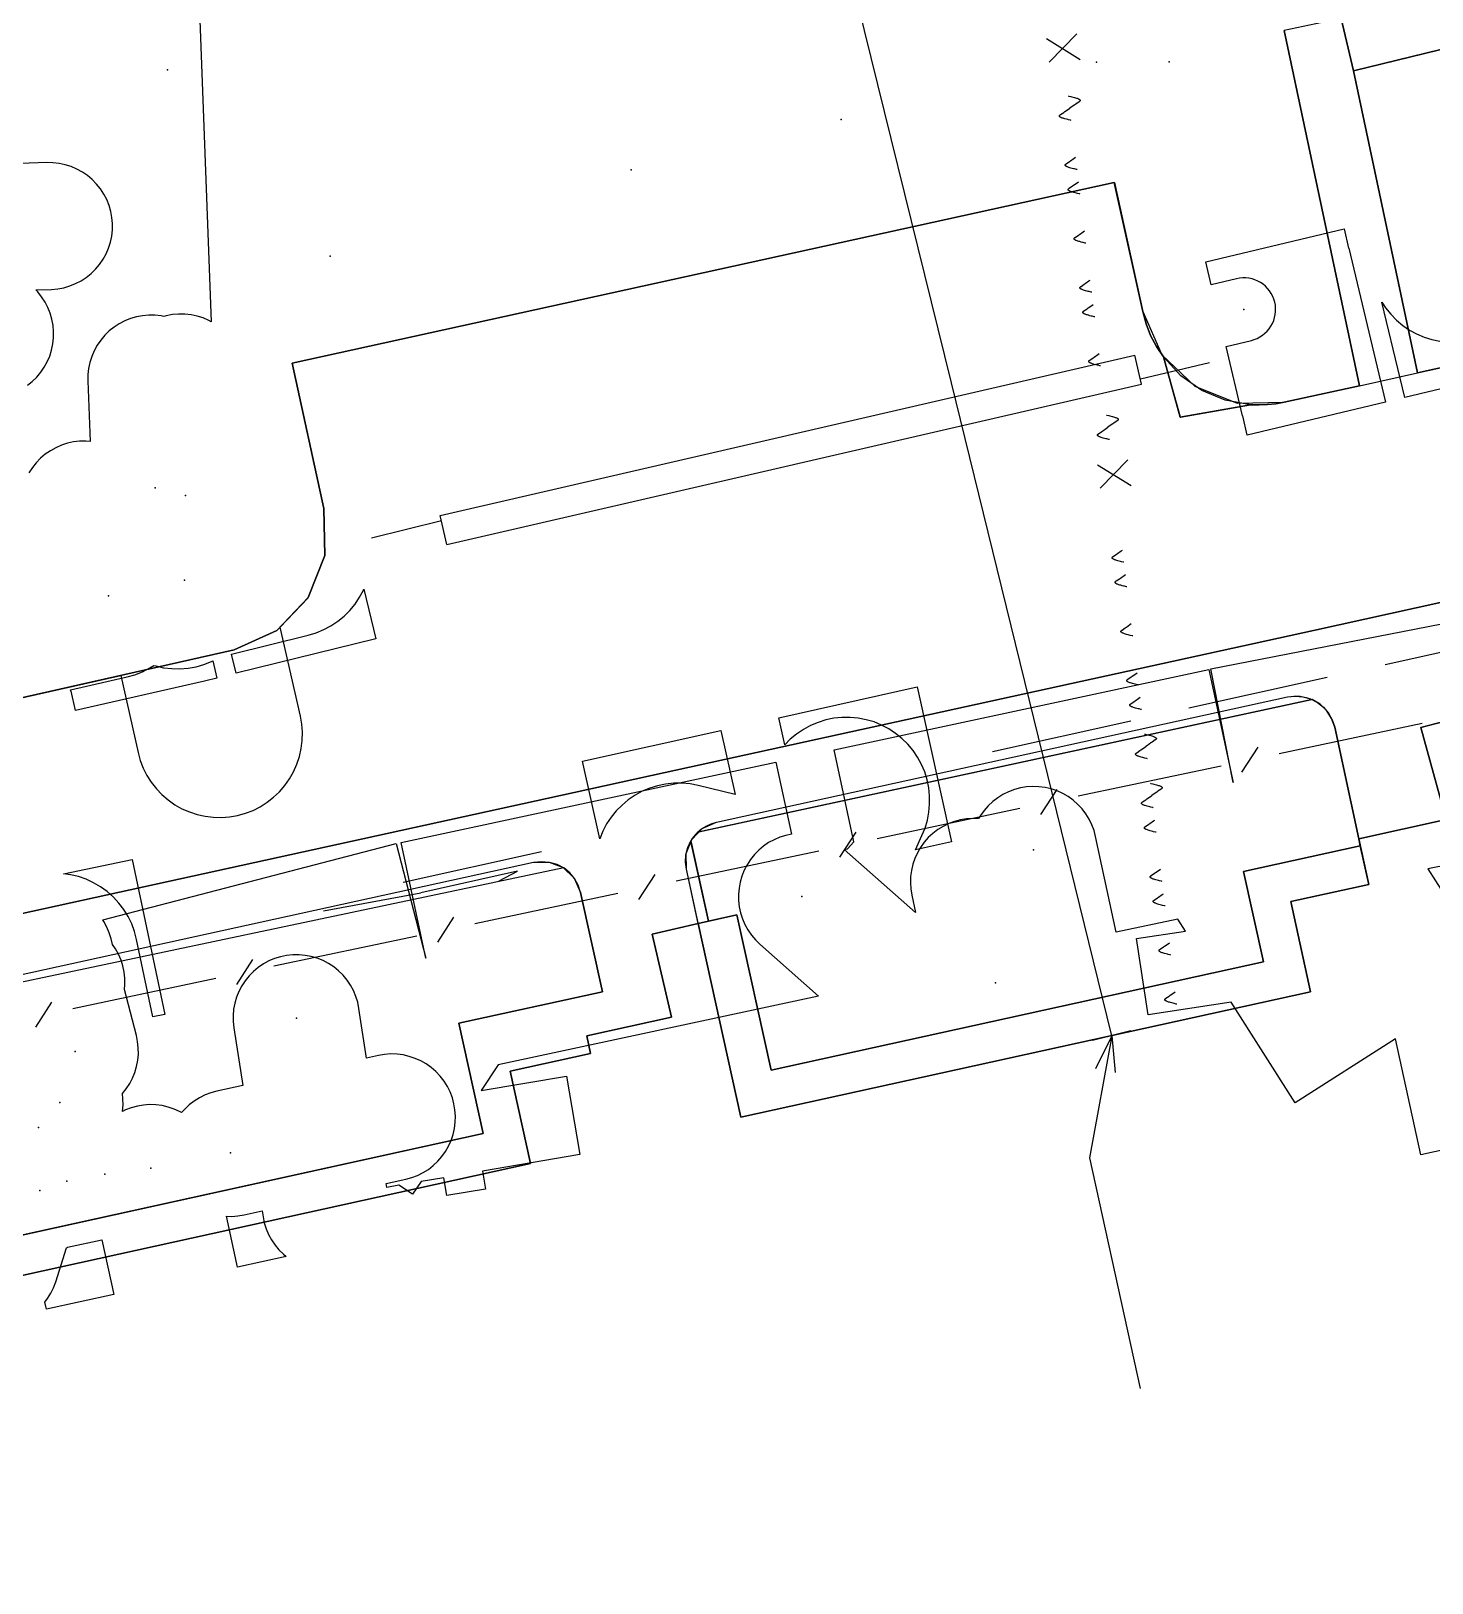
# Model space of a CAD drawing. Header units: metres. Extents: x 8858 to 9287, y -8974 to -8722.
# Drawn here: x 9143.13 to 9178.5, y -8953.35 to -8914.18 of the extents above; entities that cross this region are included whole.
import ezdxf

# ---------------------------------------------------------------- set-up
doc = ezdxf.new("R2010")
doc.units = ezdxf.units.M
for name, color, linetype in [('BOUNDARY', 7, 'Continuous'), ('BUSH', 7, 'Continuous'), ('CURB', 7, 'Continuous'), ('ELECTR_CABLE', 7, 'Continuous'), ('ELECTR_CABLE_COMM', 7, 'Continuous'), ('GRASS', 7, 'Continuous'), ('GROUND', 7, 'Continuous'), ('OVERHEAD_POWER_LINE', 7, 'Continuous'), ('ROAD', 7, 'Continuous'), ('SEWER', 7, 'Continuous'), ('SIDEWALK_PATH', 7, 'Continuous'), ('TREE', 7, 'Continuous')]:
    doc.layers.add(name, color=color, linetype=linetype)

msp = doc.modelspace()

# ---------------------------------------------------------------- linework, layer by layer
at = {"layer": 'BOUNDARY'}
msp.add_lwpolyline([(9199.805, -8930.717), (9194.494, -8931.886), (9194.988, -8934.13), (9180.793, -8937.253), (9179.382, -8931.455), (9178.22, -8931.755), (9178.866, -8934.077), (9176.655, -8934.563), (9176.909, -8935.716), (9174.937, -8936.149), (9175.438, -8938.431), (9161.053, -8941.596), (9159.977, -8936.703), (9158.808, -8936.974), (9159.299, -8939.066), (9157.16, -8939.536), (9157.259, -8939.985), (9155.223, -8940.433), (9155.736, -8942.765), (9141.513, -8945.894)], dxfattribs=at)
at = {"layer": 'BUSH'}
for p in [(9146.572, -8915.16), (9173.757, -8921.206)]:
    msp.add_point(p, dxfattribs=at)
at = {"layer": 'CURB'}
for points in [[(9182.248, -8913.781), (9176.524, -8915.184)], [(9176.676, -8923.128), (9174.879, -8914.656)], [(9178.137, -8922.788), (9176.524, -8915.184)], [(9149.72, -8922.56), (9170.483, -8917.999)], [(9170.483, -8917.999), (9171.199, -8921.259)], [(9178.141, -8922.806), (9187.29, -8920.796)], [(9149.72, -8922.56), (9150.523, -8926.225)], [(9174.773, -8923.546), (9176.676, -8923.128)], [(9175.515, -8929.305), (9178.755, -8928.595)], [(9159.142, -8932.894), (9175.515, -8929.305)], [(9136.083, -8932.538), (9148.253, -8929.794)], [(9160.44, -8934.145), (9174.856, -8930.985)], [(9176.655, -8934.563), (9176.048, -8931.751)], [(9156.497, -8933.474), (9159.142, -8932.894)], [(9139.746, -8937.145), (9156.497, -8933.474)], [(9160.954, -8936.488), (9161.815, -8940.404), (9174.247, -8937.669), (9173.745, -8935.388), (9176.694, -8934.739)], [(9141.044, -8938.397), (9155.815, -8935.159)], [(9159.983, -8936.729), (9159.677, -8935.336)], [(9157.555, -8938.425), (9157.006, -8935.922)], [(9159.977, -8936.703), (9160.954, -8936.488)], [(9153.933, -8939.222), (9157.555, -8938.425)], [(9101.857, -8947.999), (9102.971, -8953.349), (9107.005, -8952.462), (9106.737, -8951.242), (9112.204, -8950.22), (9112.434, -8951.267), (9115.386, -8950.618), (9114.887, -8948.352), (9122.041, -8946.714), (9122.553, -8949.041), (9135.013, -8946.3), (9134.497, -8943.957), (9141.76, -8942.36), (9142.275, -8944.703), (9154.545, -8942.004), (9153.933, -8939.222)]]:
    msp.add_lwpolyline(points, dxfattribs=at)
at = {"layer": 'ELECTR_CABLE'}
for points in [[(9166.367, -8923.059), (9163.673, -8912.112)], [(9168.768, -8914.368), (9169.62, -8914.893)], [(9168.841, -8914.964), (9169.54, -8914.248)], [(9169.32, -8915.814), (9169.335, -8915.818), (9169.384, -8915.829), (9169.407, -8915.835), (9169.44, -8915.843), (9169.477, -8915.853), (9169.502, -8915.86), (9169.526, -8915.868), (9169.544, -8915.874), (9169.561, -8915.881), (9169.572, -8915.885), (9169.581, -8915.89), (9169.589, -8915.894), (9169.592, -8915.896), (9169.595, -8915.897), (9169.601, -8915.901), (9169.604, -8915.904), (9169.607, -8915.906), (9169.609, -8915.908), (9169.611, -8915.911), (9169.614, -8915.914), (9169.615, -8915.916), (9169.616, -8915.917), (9169.617, -8915.918), (9169.617, -8915.92), (9169.618, -8915.921), (9169.619, -8915.923), (9169.619, -8915.925), (9169.619, -8915.927), (9169.619, -8915.928), (9169.619, -8915.929), (9169.619, -8915.93), (9169.619, -8915.931), (9169.618, -8915.932), (9169.618, -8915.934), (9169.618, -8915.936), (9169.617, -8915.938), (9169.616, -8915.939), (9169.615, -8915.94), (9169.615, -8915.941), (9169.614, -8915.943), (9169.613, -8915.944), (9169.612, -8915.945), (9169.609, -8915.947), (9169.608, -8915.949), (9169.605, -8915.951), (9169.602, -8915.954), (9169.598, -8915.957), (9169.592, -8915.962), (9169.51, -8916.019), (9169.483, -8916.037), (9169.392, -8916.1), (9169.357, -8916.124)], [(9169.394, -8916.434), (9169.379, -8916.43), (9169.329, -8916.418), (9169.307, -8916.413), (9169.274, -8916.405), (9169.237, -8916.395), (9169.212, -8916.388), (9169.188, -8916.38), (9169.17, -8916.374), (9169.152, -8916.367), (9169.142, -8916.363), (9169.133, -8916.358), (9169.125, -8916.354), (9169.122, -8916.352), (9169.119, -8916.35), (9169.113, -8916.347), (9169.11, -8916.344), (9169.107, -8916.342), (9169.105, -8916.34), (9169.102, -8916.337), (9169.1, -8916.334), (9169.099, -8916.332), (9169.098, -8916.331), (9169.097, -8916.329), (9169.096, -8916.328), (9169.096, -8916.327), (9169.095, -8916.325), (9169.095, -8916.323), (9169.095, -8916.321), (9169.095, -8916.32), (9169.095, -8916.319), (9169.095, -8916.318), (9169.095, -8916.317), (9169.095, -8916.315), (9169.096, -8916.314), (9169.096, -8916.312), (9169.097, -8916.31), (9169.098, -8916.309), (9169.098, -8916.308), (9169.099, -8916.307), (9169.1, -8916.305), (9169.101, -8916.304), (9169.102, -8916.303), (9169.104, -8916.301), (9169.106, -8916.299), (9169.109, -8916.297), (9169.112, -8916.294), (9169.116, -8916.291), (9169.122, -8916.286), (9169.204, -8916.229), (9169.231, -8916.211), (9169.322, -8916.148), (9169.357, -8916.124)], [(9169.542, -8917.673), (9169.528, -8917.669), (9169.478, -8917.658), (9169.455, -8917.652), (9169.422, -8917.644), (9169.385, -8917.634), (9169.36, -8917.627), (9169.336, -8917.619), (9169.318, -8917.613), (9169.301, -8917.606), (9169.29, -8917.602), (9169.281, -8917.597), (9169.273, -8917.593), (9169.27, -8917.592), (9169.267, -8917.59), (9169.261, -8917.586), (9169.258, -8917.583), (9169.256, -8917.581), (9169.253, -8917.579), (9169.251, -8917.577), (9169.248, -8917.574), (9169.247, -8917.571), (9169.246, -8917.57), (9169.245, -8917.569), (9169.245, -8917.567), (9169.244, -8917.566), (9169.244, -8917.564), (9169.243, -8917.562), (9169.243, -8917.56), (9169.243, -8917.559), (9169.243, -8917.558), (9169.243, -8917.557), (9169.243, -8917.556), (9169.244, -8917.555), (9169.244, -8917.553), (9169.245, -8917.552), (9169.246, -8917.55), (9169.246, -8917.548), (9169.247, -8917.547), (9169.248, -8917.546), (9169.249, -8917.544), (9169.25, -8917.543), (9169.25, -8917.542), (9169.253, -8917.54), (9169.254, -8917.538), (9169.257, -8917.536), (9169.261, -8917.533), (9169.264, -8917.53), (9169.271, -8917.526), (9169.352, -8917.468), (9169.379, -8917.45), (9169.47, -8917.387), (9169.505, -8917.363)], [(9169.617, -8918.292), (9169.602, -8918.289), (9169.552, -8918.277), (9169.53, -8918.272), (9169.496, -8918.263), (9169.459, -8918.254), (9169.434, -8918.246), (9169.41, -8918.239), (9169.393, -8918.233), (9169.375, -8918.226), (9169.364, -8918.221), (9169.355, -8918.217), (9169.348, -8918.213), (9169.344, -8918.211), (9169.341, -8918.209), (9169.336, -8918.205), (9169.332, -8918.203), (9169.33, -8918.201), (9169.327, -8918.198), (9169.325, -8918.196), (9169.323, -8918.193), (9169.321, -8918.191), (9169.32, -8918.19), (9169.32, -8918.188), (9169.319, -8918.187), (9169.318, -8918.185), (9169.318, -8918.183), (9169.317, -8918.182), (9169.317, -8918.18), (9169.317, -8918.179), (9169.317, -8918.178), (9169.317, -8918.177), (9169.318, -8918.175), (9169.318, -8918.174), (9169.318, -8918.173), (9169.319, -8918.171), (9169.32, -8918.169), (9169.32, -8918.168), (9169.321, -8918.167), (9169.322, -8918.166), (9169.323, -8918.164), (9169.324, -8918.163), (9169.325, -8918.162), (9169.327, -8918.159), (9169.328, -8918.158), (9169.331, -8918.155), (9169.335, -8918.152), (9169.338, -8918.15), (9169.345, -8918.145), (9169.426, -8918.088), (9169.454, -8918.069), (9169.544, -8918.007), (9169.579, -8917.983)], [(9169.765, -8919.532), (9169.75, -8919.528), (9169.7, -8919.516), (9169.678, -8919.511), (9169.645, -8919.503), (9169.608, -8919.493), (9169.583, -8919.486), (9169.558, -8919.478), (9169.541, -8919.472), (9169.523, -8919.465), (9169.512, -8919.46), (9169.504, -8919.456), (9169.496, -8919.452), (9169.493, -8919.45), (9169.489, -8919.448), (9169.484, -8919.445), (9169.481, -8919.442), (9169.478, -8919.44), (9169.476, -8919.438), (9169.473, -8919.435), (9169.471, -8919.432), (9169.469, -8919.43), (9169.469, -8919.429), (9169.468, -8919.427), (9169.467, -8919.426), (9169.467, -8919.425), (9169.466, -8919.423), (9169.466, -8919.421), (9169.466, -8919.419), (9169.466, -8919.418), (9169.466, -8919.417), (9169.466, -8919.416), (9169.466, -8919.415), (9169.466, -8919.413), (9169.467, -8919.412), (9169.467, -8919.41), (9169.468, -8919.408), (9169.469, -8919.407), (9169.469, -8919.406), (9169.47, -8919.405), (9169.471, -8919.403), (9169.472, -8919.402), (9169.473, -8919.401), (9169.475, -8919.398), (9169.477, -8919.397), (9169.479, -8919.394), (9169.483, -8919.392), (9169.486, -8919.389), (9169.493, -8919.384), (9169.575, -8919.327), (9169.602, -8919.309), (9169.692, -8919.246), (9169.728, -8919.222)], [(9169.913, -8920.771), (9169.898, -8920.767), (9169.849, -8920.755), (9169.826, -8920.75), (9169.793, -8920.742), (9169.756, -8920.732), (9169.731, -8920.725), (9169.707, -8920.717), (9169.689, -8920.711), (9169.672, -8920.704), (9169.661, -8920.7), (9169.652, -8920.695), (9169.644, -8920.691), (9169.641, -8920.689), (9169.638, -8920.687), (9169.632, -8920.684), (9169.629, -8920.681), (9169.627, -8920.679), (9169.624, -8920.677), (9169.622, -8920.674), (9169.619, -8920.671), (9169.618, -8920.669), (9169.617, -8920.668), (9169.616, -8920.667), (9169.616, -8920.665), (9169.615, -8920.664), (9169.615, -8920.662), (9169.614, -8920.66), (9169.614, -8920.658), (9169.614, -8920.657), (9169.614, -8920.656), (9169.614, -8920.655), (9169.614, -8920.654), (9169.615, -8920.652), (9169.615, -8920.651), (9169.616, -8920.649), (9169.616, -8920.647), (9169.617, -8920.646), (9169.618, -8920.645), (9169.618, -8920.644), (9169.619, -8920.642), (9169.62, -8920.641), (9169.621, -8920.64), (9169.624, -8920.638), (9169.625, -8920.636), (9169.628, -8920.634), (9169.631, -8920.631), (9169.635, -8920.628), (9169.642, -8920.623), (9169.723, -8920.566), (9169.75, -8920.548), (9169.841, -8920.485), (9169.876, -8920.461)], [(9169.987, -8921.39), (9169.973, -8921.387), (9169.923, -8921.375), (9169.901, -8921.37), (9169.867, -8921.361), (9169.83, -8921.351), (9169.805, -8921.344), (9169.781, -8921.337), (9169.763, -8921.331), (9169.746, -8921.324), (9169.735, -8921.319), (9169.726, -8921.315), (9169.718, -8921.311), (9169.715, -8921.309), (9169.712, -8921.307), (9169.706, -8921.303), (9169.703, -8921.301), (9169.701, -8921.299), (9169.698, -8921.296), (9169.696, -8921.294), (9169.693, -8921.291), (9169.692, -8921.289), (9169.691, -8921.288), (9169.69, -8921.286), (9169.69, -8921.285), (9169.689, -8921.283), (9169.689, -8921.281), (9169.688, -8921.279), (9169.688, -8921.277), (9169.688, -8921.277), (9169.688, -8921.276), (9169.688, -8921.274), (9169.688, -8921.273), (9169.689, -8921.272), (9169.689, -8921.271), (9169.69, -8921.269), (9169.691, -8921.267), (9169.691, -8921.266), (9169.692, -8921.265), (9169.693, -8921.263), (9169.694, -8921.262), (9169.695, -8921.261), (9169.696, -8921.26), (9169.698, -8921.257), (9169.699, -8921.256), (9169.702, -8921.253), (9169.706, -8921.25), (9169.709, -8921.248), (9169.716, -8921.243), (9169.797, -8921.186), (9169.825, -8921.167), (9169.915, -8921.105), (9169.95, -8921.081)], [(9181.311, -8922.593), (9177.819, -8923.428), (9177.703, -8922.941), (9177.7, -8922.942), (9177.241, -8921.022), (9177.335, -8921.166), (9177.464, -8921.327), (9177.608, -8921.474), (9177.766, -8921.606), (9177.936, -8921.723), (9178.117, -8921.822), (9178.307, -8921.902), (9178.503, -8921.964), (9178.705, -8922.007)], [(9170.136, -8922.63), (9170.121, -8922.626), (9170.071, -8922.614), (9170.049, -8922.609), (9170.015, -8922.6), (9169.978, -8922.591), (9169.953, -8922.583), (9169.929, -8922.576), (9169.912, -8922.57), (9169.894, -8922.563), (9169.883, -8922.558), (9169.874, -8922.554), (9169.867, -8922.55), (9169.863, -8922.548), (9169.86, -8922.546), (9169.855, -8922.542), (9169.851, -8922.54), (9169.849, -8922.538), (9169.846, -8922.535), (9169.844, -8922.533), (9169.842, -8922.53), (9169.84, -8922.528), (9169.839, -8922.527), (9169.839, -8922.525), (9169.838, -8922.524), (9169.838, -8922.522), (9169.837, -8922.52), (9169.837, -8922.519), (9169.836, -8922.517), (9169.836, -8922.516), (9169.836, -8922.515), (9169.837, -8922.514), (9169.837, -8922.512), (9169.837, -8922.511), (9169.837, -8922.51), (9169.838, -8922.508), (9169.839, -8922.506), (9169.84, -8922.505), (9169.84, -8922.504), (9169.841, -8922.502), (9169.842, -8922.501), (9169.843, -8922.5), (9169.844, -8922.499), (9169.846, -8922.496), (9169.848, -8922.495), (9169.85, -8922.492), (9169.854, -8922.489), (9169.857, -8922.487), (9169.864, -8922.482), (9169.946, -8922.425), (9169.973, -8922.406), (9170.063, -8922.344), (9170.099, -8922.32)], [(9153.46, -8926.408), (9171.001, -8922.359)], [(9171.17, -8923.089), (9171.001, -8922.359)], [(9172.889, -8922.55), (9171.143, -8922.967)], [(9153.629, -8927.139), (9171.17, -8923.089)], [(9170.419, -8939.535), (9166.367, -8923.059)], [(9170.284, -8923.869), (9170.298, -8923.872), (9170.348, -8923.884), (9170.37, -8923.889), (9170.404, -8923.898), (9170.441, -8923.908), (9170.466, -8923.915), (9170.49, -8923.922), (9170.508, -8923.928), (9170.525, -8923.935), (9170.536, -8923.94), (9170.545, -8923.944), (9170.553, -8923.948), (9170.556, -8923.95), (9170.559, -8923.952), (9170.564, -8923.956), (9170.568, -8923.958), (9170.57, -8923.96), (9170.573, -8923.963), (9170.575, -8923.965), (9170.578, -8923.968), (9170.579, -8923.97), (9170.58, -8923.972), (9170.58, -8923.973), (9170.581, -8923.975), (9170.582, -8923.976), (9170.582, -8923.978), (9170.583, -8923.98), (9170.583, -8923.982), (9170.583, -8923.982), (9170.583, -8923.984), (9170.583, -8923.985), (9170.582, -8923.986), (9170.582, -8923.987), (9170.582, -8923.989), (9170.581, -8923.99), (9170.58, -8923.992), (9170.58, -8923.994), (9170.579, -8923.994), (9170.578, -8923.996), (9170.577, -8923.997), (9170.576, -8923.998), (9170.575, -8924), (9170.573, -8924.002), (9170.572, -8924.004), (9170.569, -8924.006), (9170.565, -8924.009), (9170.562, -8924.011), (9170.555, -8924.016), (9170.474, -8924.073), (9170.446, -8924.092), (9170.356, -8924.154), (9170.321, -8924.179)], [(9170.358, -8924.488), (9170.343, -8924.485), (9170.293, -8924.473), (9170.271, -8924.468), (9170.237, -8924.459), (9170.2, -8924.449), (9170.175, -8924.442), (9170.151, -8924.435), (9170.134, -8924.429), (9170.116, -8924.422), (9170.105, -8924.417), (9170.096, -8924.413), (9170.089, -8924.409), (9170.085, -8924.407), (9170.082, -8924.405), (9170.077, -8924.401), (9170.073, -8924.399), (9170.071, -8924.397), (9170.068, -8924.394), (9170.066, -8924.392), (9170.064, -8924.389), (9170.062, -8924.387), (9170.061, -8924.385), (9170.061, -8924.384), (9170.06, -8924.382), (9170.059, -8924.381), (9170.059, -8924.379), (9170.059, -8924.377), (9170.058, -8924.375), (9170.058, -8924.375), (9170.058, -8924.373), (9170.058, -8924.372), (9170.059, -8924.371), (9170.059, -8924.37), (9170.059, -8924.368), (9170.06, -8924.367), (9170.061, -8924.365), (9170.061, -8924.364), (9170.062, -8924.363), (9170.063, -8924.361), (9170.064, -8924.36), (9170.065, -8924.359), (9170.066, -8924.357), (9170.068, -8924.355), (9170.07, -8924.353), (9170.072, -8924.351), (9170.076, -8924.348), (9170.079, -8924.346), (9170.086, -8924.341), (9170.167, -8924.284), (9170.195, -8924.265), (9170.285, -8924.203), (9170.321, -8924.179)], [(9170.128, -8925.717), (9170.827, -8925.001)], [(9170.055, -8925.122), (9170.906, -8925.646)], [(9151.725, -8926.966), (9153.488, -8926.53)], [(9153.629, -8927.139), (9153.46, -8926.408)], [(9170.727, -8927.586), (9170.713, -8927.583), (9170.663, -8927.571), (9170.641, -8927.566), (9170.607, -8927.557), (9170.57, -8927.547), (9170.545, -8927.54), (9170.521, -8927.533), (9170.503, -8927.527), (9170.486, -8927.52), (9170.475, -8927.515), (9170.466, -8927.511), (9170.458, -8927.507), (9170.455, -8927.505), (9170.452, -8927.503), (9170.447, -8927.499), (9170.443, -8927.497), (9170.441, -8927.495), (9170.438, -8927.492), (9170.436, -8927.49), (9170.433, -8927.487), (9170.432, -8927.485), (9170.431, -8927.483), (9170.43, -8927.482), (9170.43, -8927.48), (9170.429, -8927.479), (9170.429, -8927.477), (9170.428, -8927.475), (9170.428, -8927.473), (9170.428, -8927.473), (9170.428, -8927.471), (9170.428, -8927.47), (9170.429, -8927.469), (9170.429, -8927.468), (9170.429, -8927.466), (9170.43, -8927.465), (9170.431, -8927.463), (9170.431, -8927.462), (9170.432, -8927.461), (9170.433, -8927.459), (9170.434, -8927.458), (9170.435, -8927.457), (9170.436, -8927.455), (9170.438, -8927.453), (9170.439, -8927.451), (9170.442, -8927.449), (9170.446, -8927.446), (9170.449, -8927.444), (9170.456, -8927.439), (9170.537, -8927.382), (9170.565, -8927.363), (9170.655, -8927.301), (9170.69, -8927.277)], [(9170.801, -8928.206), (9170.787, -8928.202), (9170.737, -8928.191), (9170.715, -8928.185), (9170.681, -8928.177), (9170.644, -8928.167), (9170.619, -8928.16), (9170.595, -8928.152), (9170.577, -8928.146), (9170.56, -8928.139), (9170.549, -8928.135), (9170.54, -8928.13), (9170.532, -8928.126), (9170.529, -8928.124), (9170.526, -8928.123), (9170.52, -8928.119), (9170.517, -8928.116), (9170.515, -8928.114), (9170.512, -8928.112), (9170.51, -8928.109), (9170.507, -8928.106), (9170.506, -8928.104), (9170.505, -8928.103), (9170.504, -8928.102), (9170.504, -8928.1), (9170.503, -8928.099), (9170.503, -8928.097), (9170.502, -8928.095), (9170.502, -8928.093), (9170.502, -8928.092), (9170.502, -8928.091), (9170.502, -8928.09), (9170.502, -8928.089), (9170.503, -8928.088), (9170.503, -8928.086), (9170.504, -8928.084), (9170.505, -8928.082), (9170.505, -8928.081), (9170.506, -8928.08), (9170.507, -8928.079), (9170.508, -8928.077), (9170.509, -8928.076), (9170.51, -8928.075), (9170.512, -8928.073), (9170.513, -8928.071), (9170.516, -8928.069), (9170.52, -8928.066), (9170.523, -8928.063), (9170.53, -8928.058), (9170.611, -8928.001), (9170.639, -8927.983), (9170.729, -8927.92), (9170.764, -8927.896)], [(9170.949, -8929.445), (9170.935, -8929.442), (9170.885, -8929.43), (9170.862, -8929.424), (9170.829, -8929.416), (9170.792, -8929.406), (9170.767, -8929.399), (9170.743, -8929.391), (9170.725, -8929.385), (9170.708, -8929.378), (9170.697, -8929.374), (9170.688, -8929.37), (9170.68, -8929.366), (9170.677, -8929.364), (9170.674, -8929.362), (9170.668, -8929.358), (9170.665, -8929.355), (9170.663, -8929.353), (9170.66, -8929.351), (9170.658, -8929.349), (9170.655, -8929.346), (9170.654, -8929.344), (9170.653, -8929.342), (9170.652, -8929.341), (9170.652, -8929.339), (9170.651, -8929.338), (9170.651, -8929.336), (9170.65, -8929.334), (9170.65, -8929.332), (9170.65, -8929.331), (9170.65, -8929.33), (9170.65, -8929.329), (9170.65, -8929.328), (9170.651, -8929.327), (9170.651, -8929.325), (9170.652, -8929.324), (9170.653, -8929.322), (9170.653, -8929.32), (9170.654, -8929.319), (9170.655, -8929.318), (9170.656, -8929.317), (9170.657, -8929.315), (9170.657, -8929.314), (9170.66, -8929.312), (9170.661, -8929.31), (9170.664, -8929.308), (9170.668, -8929.305), (9170.671, -8929.302), (9170.678, -8929.298), (9170.759, -8929.241), (9170.787, -8929.222), (9170.877, -8929.16), (9170.912, -8929.135)], [(9177.324, -8930.164), (9180.819, -8929.389)], [(9171.097, -8930.684), (9171.082, -8930.681), (9171.033, -8930.669), (9171.01, -8930.664), (9170.977, -8930.655), (9170.94, -8930.645), (9170.915, -8930.638), (9170.891, -8930.631), (9170.873, -8930.625), (9170.856, -8930.618), (9170.845, -8930.613), (9170.836, -8930.609), (9170.828, -8930.605), (9170.825, -8930.603), (9170.822, -8930.601), (9170.816, -8930.597), (9170.813, -8930.595), (9170.811, -8930.593), (9170.808, -8930.59), (9170.806, -8930.588), (9170.803, -8930.585), (9170.802, -8930.583), (9170.801, -8930.581), (9170.8, -8930.58), (9170.8, -8930.578), (9170.799, -8930.577), (9170.799, -8930.575), (9170.798, -8930.573), (9170.798, -8930.571), (9170.798, -8930.571), (9170.798, -8930.569), (9170.798, -8930.568), (9170.798, -8930.567), (9170.799, -8930.566), (9170.799, -8930.564), (9170.8, -8930.563), (9170.8, -8930.561), (9170.801, -8930.56), (9170.802, -8930.559), (9170.803, -8930.557), (9170.804, -8930.556), (9170.805, -8930.555), (9170.805, -8930.553), (9170.808, -8930.551), (9170.809, -8930.549), (9170.812, -8930.547), (9170.815, -8930.544), (9170.819, -8930.542), (9170.826, -8930.537), (9170.907, -8930.48), (9170.934, -8930.461), (9171.025, -8930.399), (9171.06, -8930.375)], [(9172.365, -8931.262), (9175.86, -8930.488)], [(9171.171, -8931.304), (9171.156, -8931.3), (9171.107, -8931.289), (9171.084, -8931.283), (9171.051, -8931.275), (9171.014, -8931.265), (9170.989, -8931.258), (9170.965, -8931.25), (9170.947, -8931.244), (9170.93, -8931.237), (9170.919, -8931.233), (9170.91, -8931.228), (9170.902, -8931.224), (9170.899, -8931.222), (9170.896, -8931.221), (9170.89, -8931.217), (9170.887, -8931.214), (9170.885, -8931.212), (9170.882, -8931.21), (9170.88, -8931.207), (9170.877, -8931.204), (9170.876, -8931.202), (9170.875, -8931.201), (9170.874, -8931.2), (9170.874, -8931.198), (9170.873, -8931.197), (9170.873, -8931.195), (9170.872, -8931.193), (9170.872, -8931.191), (9170.872, -8931.19), (9170.872, -8931.189), (9170.872, -8931.188), (9170.872, -8931.187), (9170.873, -8931.186), (9170.873, -8931.184), (9170.874, -8931.182), (9170.874, -8931.18), (9170.875, -8931.179), (9170.876, -8931.178), (9170.877, -8931.177), (9170.878, -8931.175), (9170.878, -8931.174), (9170.879, -8931.173), (9170.882, -8931.171), (9170.883, -8931.169), (9170.886, -8931.167), (9170.889, -8931.164), (9170.893, -8931.161), (9170.9, -8931.156), (9170.981, -8931.099), (9171.008, -8931.081), (9171.099, -8931.018), (9171.134, -8930.994)], [(9167.405, -8932.361), (9170.9, -8931.587)], [(9171.245, -8931.924), (9171.26, -8931.927), (9171.31, -8931.939), (9171.332, -8931.944), (9171.365, -8931.953), (9171.402, -8931.962), (9171.427, -8931.97), (9171.452, -8931.977), (9171.469, -8931.983), (9171.487, -8931.99), (9171.498, -8931.995), (9171.506, -8931.999), (9171.514, -8932.003), (9171.517, -8932.005), (9171.521, -8932.007), (9171.526, -8932.011), (9171.529, -8932.013), (9171.532, -8932.015), (9171.534, -8932.018), (9171.537, -8932.02), (9171.539, -8932.023), (9171.541, -8932.025), (9171.541, -8932.026), (9171.542, -8932.028), (9171.543, -8932.029), (9171.543, -8932.031), (9171.544, -8932.033), (9171.544, -8932.034), (9171.544, -8932.036), (9171.544, -8932.037), (9171.544, -8932.038), (9171.544, -8932.04), (9171.544, -8932.041), (9171.544, -8932.042), (9171.543, -8932.043), (9171.543, -8932.045), (9171.542, -8932.047), (9171.541, -8932.048), (9171.541, -8932.049), (9171.54, -8932.051), (9171.539, -8932.052), (9171.538, -8932.053), (9171.537, -8932.054), (9171.535, -8932.057), (9171.533, -8932.058), (9171.531, -8932.061), (9171.527, -8932.064), (9171.524, -8932.066), (9171.517, -8932.071), (9171.435, -8932.128), (9171.408, -8932.147), (9171.318, -8932.209), (9171.282, -8932.233)], [(9171.319, -8932.543), (9171.304, -8932.54), (9171.255, -8932.528), (9171.232, -8932.522), (9171.199, -8932.514), (9171.162, -8932.504), (9171.137, -8932.497), (9171.113, -8932.489), (9171.095, -8932.483), (9171.078, -8932.476), (9171.067, -8932.472), (9171.058, -8932.468), (9171.05, -8932.464), (9171.047, -8932.462), (9171.044, -8932.46), (9171.038, -8932.456), (9171.035, -8932.453), (9171.033, -8932.451), (9171.03, -8932.449), (9171.028, -8932.447), (9171.025, -8932.444), (9171.024, -8932.442), (9171.023, -8932.44), (9171.022, -8932.439), (9171.022, -8932.437), (9171.021, -8932.436), (9171.021, -8932.434), (9171.02, -8932.432), (9171.02, -8932.43), (9171.02, -8932.429), (9171.02, -8932.428), (9171.02, -8932.427), (9171.02, -8932.426), (9171.021, -8932.425), (9171.021, -8932.423), (9171.022, -8932.422), (9171.022, -8932.42), (9171.023, -8932.418), (9171.024, -8932.417), (9171.024, -8932.416), (9171.025, -8932.415), (9171.026, -8932.413), (9171.027, -8932.412), (9171.03, -8932.41), (9171.031, -8932.408), (9171.034, -8932.406), (9171.037, -8932.403), (9171.041, -8932.4), (9171.048, -8932.396), (9171.129, -8932.339), (9171.156, -8932.32), (9171.247, -8932.258), (9171.282, -8932.233)], [(9171.393, -8933.163), (9171.408, -8933.166), (9171.458, -8933.178), (9171.48, -8933.183), (9171.513, -8933.192), (9171.55, -8933.202), (9171.575, -8933.209), (9171.6, -8933.216), (9171.617, -8933.222), (9171.635, -8933.229), (9171.646, -8933.234), (9171.654, -8933.238), (9171.662, -8933.242), (9171.665, -8933.244), (9171.669, -8933.246), (9171.674, -8933.25), (9171.677, -8933.252), (9171.68, -8933.254), (9171.682, -8933.257), (9171.685, -8933.259), (9171.687, -8933.262), (9171.689, -8933.264), (9171.689, -8933.266), (9171.69, -8933.267), (9171.691, -8933.269), (9171.691, -8933.27), (9171.692, -8933.272), (9171.692, -8933.274), (9171.692, -8933.276), (9171.692, -8933.276), (9171.692, -8933.278), (9171.692, -8933.279), (9171.692, -8933.28), (9171.692, -8933.281), (9171.691, -8933.283), (9171.691, -8933.284), (9171.69, -8933.286), (9171.689, -8933.287), (9171.689, -8933.288), (9171.688, -8933.29), (9171.687, -8933.291), (9171.686, -8933.292), (9171.685, -8933.294), (9171.683, -8933.296), (9171.681, -8933.298), (9171.679, -8933.3), (9171.675, -8933.303), (9171.672, -8933.305), (9171.665, -8933.31), (9171.583, -8933.367), (9171.556, -8933.386), (9171.466, -8933.448), (9171.43, -8933.473)], [(9171.467, -8933.782), (9171.452, -8933.779), (9171.402, -8933.767), (9171.38, -8933.762), (9171.347, -8933.753), (9171.31, -8933.743), (9171.285, -8933.736), (9171.261, -8933.729), (9171.243, -8933.723), (9171.225, -8933.716), (9171.215, -8933.711), (9171.206, -8933.707), (9171.198, -8933.703), (9171.195, -8933.701), (9171.192, -8933.699), (9171.186, -8933.695), (9171.183, -8933.693), (9171.18, -8933.691), (9171.178, -8933.688), (9171.176, -8933.686), (9171.173, -8933.683), (9171.172, -8933.681), (9171.171, -8933.679), (9171.17, -8933.678), (9171.17, -8933.676), (9171.169, -8933.675), (9171.168, -8933.673), (9171.168, -8933.671), (9171.168, -8933.669), (9171.168, -8933.669), (9171.168, -8933.667), (9171.168, -8933.666), (9171.168, -8933.665), (9171.169, -8933.664), (9171.169, -8933.662), (9171.169, -8933.661), (9171.17, -8933.659), (9171.171, -8933.658), (9171.172, -8933.657), (9171.172, -8933.655), (9171.173, -8933.654), (9171.174, -8933.653), (9171.175, -8933.651), (9171.178, -8933.649), (9171.179, -8933.647), (9171.182, -8933.645), (9171.185, -8933.642), (9171.189, -8933.64), (9171.195, -8933.635), (9171.277, -8933.578), (9171.304, -8933.559), (9171.395, -8933.497), (9171.43, -8933.473)], [(9171.541, -8934.402), (9171.526, -8934.398), (9171.476, -8934.387), (9171.454, -8934.381), (9171.421, -8934.373), (9171.384, -8934.363), (9171.359, -8934.356), (9171.335, -8934.348), (9171.317, -8934.342), (9171.299, -8934.335), (9171.289, -8934.331), (9171.28, -8934.326), (9171.272, -8934.322), (9171.269, -8934.32), (9171.266, -8934.319), (9171.26, -8934.315), (9171.257, -8934.312), (9171.254, -8934.31), (9171.252, -8934.308), (9171.25, -8934.305), (9171.247, -8934.302), (9171.246, -8934.3), (9171.245, -8934.299), (9171.244, -8934.298), (9171.244, -8934.296), (9171.243, -8934.295), (9171.242, -8934.293), (9171.242, -8934.291), (9171.242, -8934.289), (9171.242, -8934.288), (9171.242, -8934.287), (9171.242, -8934.286), (9171.242, -8934.285), (9171.242, -8934.284), (9171.243, -8934.282), (9171.243, -8934.28), (9171.244, -8934.278), (9171.245, -8934.277), (9171.246, -8934.276), (9171.246, -8934.275), (9171.247, -8934.273), (9171.248, -8934.272), (9171.249, -8934.271), (9171.251, -8934.269), (9171.253, -8934.267), (9171.256, -8934.265), (9171.259, -8934.262), (9171.263, -8934.259), (9171.269, -8934.254), (9171.351, -8934.197), (9171.378, -8934.179), (9171.469, -8934.116), (9171.504, -8934.092)], [(9152.526, -8935.658), (9156.021, -8934.883)], [(9171.689, -8935.641), (9171.674, -8935.638), (9171.624, -8935.626), (9171.602, -8935.62), (9171.569, -8935.612), (9171.532, -8935.602), (9171.507, -8935.595), (9171.483, -8935.587), (9171.465, -8935.581), (9171.447, -8935.574), (9171.437, -8935.57), (9171.428, -8935.566), (9171.42, -8935.562), (9171.417, -8935.56), (9171.414, -8935.558), (9171.408, -8935.554), (9171.405, -8935.551), (9171.402, -8935.549), (9171.4, -8935.547), (9171.398, -8935.545), (9171.395, -8935.542), (9171.394, -8935.54), (9171.393, -8935.538), (9171.392, -8935.537), (9171.391, -8935.535), (9171.391, -8935.534), (9171.39, -8935.532), (9171.39, -8935.53), (9171.39, -8935.528), (9171.39, -8935.527), (9171.39, -8935.526), (9171.39, -8935.525), (9171.39, -8935.524), (9171.39, -8935.523), (9171.391, -8935.521), (9171.391, -8935.52), (9171.392, -8935.518), (9171.393, -8935.516), (9171.394, -8935.515), (9171.394, -8935.514), (9171.395, -8935.513), (9171.396, -8935.511), (9171.397, -8935.51), (9171.399, -8935.508), (9171.401, -8935.506), (9171.404, -8935.504), (9171.407, -8935.501), (9171.411, -8935.498), (9171.417, -8935.494), (9171.499, -8935.437), (9171.526, -8935.418), (9171.617, -8935.356), (9171.652, -8935.331)], [(9171.763, -8936.261), (9171.748, -8936.257), (9171.698, -8936.245), (9171.676, -8936.24), (9171.643, -8936.232), (9171.606, -8936.222), (9171.581, -8936.215), (9171.557, -8936.207), (9171.539, -8936.201), (9171.521, -8936.194), (9171.511, -8936.189), (9171.502, -8936.185), (9171.494, -8936.181), (9171.491, -8936.179), (9171.488, -8936.177), (9171.482, -8936.174), (9171.479, -8936.171), (9171.476, -8936.169), (9171.474, -8936.167), (9171.472, -8936.164), (9171.469, -8936.161), (9171.468, -8936.159), (9171.467, -8936.158), (9171.466, -8936.156), (9171.465, -8936.155), (9171.465, -8936.154), (9171.464, -8936.152), (9171.464, -8936.15), (9171.464, -8936.148), (9171.464, -8936.147), (9171.464, -8936.146), (9171.464, -8936.145), (9171.464, -8936.144), (9171.464, -8936.142), (9171.465, -8936.141), (9171.465, -8936.139), (9171.466, -8936.137), (9171.467, -8936.136), (9171.468, -8936.135), (9171.468, -8936.134), (9171.469, -8936.132), (9171.47, -8936.131), (9171.471, -8936.13), (9171.473, -8936.127), (9171.475, -8936.126), (9171.478, -8936.123), (9171.481, -8936.121), (9171.485, -8936.118), (9171.491, -8936.113), (9171.573, -8936.056), (9171.6, -8936.038), (9171.691, -8935.975), (9171.726, -8935.951)], [(9171.911, -8937.5), (9171.896, -8937.496), (9171.846, -8937.485), (9171.824, -8937.479), (9171.791, -8937.471), (9171.754, -8937.461), (9171.729, -8937.454), (9171.705, -8937.446), (9171.687, -8937.44), (9171.669, -8937.433), (9171.659, -8937.429), (9171.65, -8937.424), (9171.642, -8937.42), (9171.639, -8937.418), (9171.636, -8937.416), (9171.63, -8937.413), (9171.627, -8937.41), (9171.624, -8937.408), (9171.622, -8937.406), (9171.619, -8937.403), (9171.617, -8937.4), (9171.616, -8937.398), (9171.615, -8937.397), (9171.614, -8937.396), (9171.613, -8937.394), (9171.613, -8937.393), (9171.612, -8937.391), (9171.612, -8937.389), (9171.612, -8937.387), (9171.612, -8937.386), (9171.612, -8937.385), (9171.612, -8937.384), (9171.612, -8937.383), (9171.612, -8937.382), (9171.613, -8937.38), (9171.613, -8937.378), (9171.614, -8937.376), (9171.615, -8937.375), (9171.615, -8937.374), (9171.616, -8937.373), (9171.617, -8937.371), (9171.618, -8937.37), (9171.619, -8937.369), (9171.621, -8937.367), (9171.623, -8937.365), (9171.626, -8937.363), (9171.629, -8937.36), (9171.633, -8937.357), (9171.639, -8937.352), (9171.721, -8937.295), (9171.748, -8937.277), (9171.839, -8937.214), (9171.874, -8937.19)], [(9172.059, -8938.739), (9172.044, -8938.736), (9171.994, -8938.724), (9171.972, -8938.718), (9171.939, -8938.71), (9171.902, -8938.7), (9171.877, -8938.693), (9171.853, -8938.685), (9171.835, -8938.679), (9171.817, -8938.672), (9171.807, -8938.668), (9171.798, -8938.664), (9171.79, -8938.66), (9171.787, -8938.658), (9171.784, -8938.656), (9171.778, -8938.652), (9171.775, -8938.649), (9171.772, -8938.647), (9171.77, -8938.645), (9171.767, -8938.643), (9171.765, -8938.64), (9171.764, -8938.638), (9171.763, -8938.636), (9171.762, -8938.635), (9171.761, -8938.633), (9171.761, -8938.632), (9171.76, -8938.63), (9171.76, -8938.628), (9171.76, -8938.626), (9171.76, -8938.625), (9171.76, -8938.624), (9171.76, -8938.623), (9171.76, -8938.622), (9171.76, -8938.621), (9171.761, -8938.619), (9171.761, -8938.618), (9171.762, -8938.616), (9171.763, -8938.614), (9171.763, -8938.613), (9171.764, -8938.612), (9171.765, -8938.611), (9171.766, -8938.609), (9171.767, -8938.608), (9171.769, -8938.606), (9171.771, -8938.604), (9171.774, -8938.602), (9171.777, -8938.599), (9171.781, -8938.596), (9171.787, -8938.592), (9171.869, -8938.535), (9171.896, -8938.516), (9171.987, -8938.454), (9172.022, -8938.429)], [(9170.419, -8939.535), (9169.856, -8942.616)], [(9170.904, -8939.416), (9169.933, -8939.655)], [(9170.419, -8939.535), (9170.011, -8940.376)], [(9170.419, -8939.535), (9170.503, -8940.466)], [(9169.856, -8942.616), (9171.137, -8948.438)]]:
    msp.add_lwpolyline(points, dxfattribs=at)
for points in [[(9176.284, -8919.168), (9176.4, -8919.654), (9176.403, -8919.654), (9177.333, -8923.544), (9173.841, -8924.379), (9173.725, -8923.892), (9173.724, -8923.893), (9173.304, -8922.138), (9173.943, -8921.985), (9174.018, -8921.963), (9174.091, -8921.934), (9174.161, -8921.897), (9174.226, -8921.855), (9174.288, -8921.805), (9174.344, -8921.75), (9174.394, -8921.69), (9174.439, -8921.626), (9174.476, -8921.557), (9174.507, -8921.484), (9174.531, -8921.41), (9174.547, -8921.333), (9174.555, -8921.255), (9174.556, -8921.176), (9174.549, -8921.098), (9174.535, -8921.021), (9174.513, -8920.946), (9174.484, -8920.873), (9174.447, -8920.803), (9174.405, -8920.737), (9174.355, -8920.676), (9174.301, -8920.62), (9174.24, -8920.569), (9174.176, -8920.525), (9174.107, -8920.487), (9174.035, -8920.457), (9173.96, -8920.433), (9173.883, -8920.417), (9173.805, -8920.408), (9173.726, -8920.407), (9173.648, -8920.414), (9173.571, -8920.429), (9172.932, -8920.581), (9172.794, -8920.002)], [(9151.72, -8929.028), (9151.713, -8929.03), (9151.834, -8929.515), (9148.308, -8930.388), (9148.188, -8929.904), (9150.129, -8929.423), (9150.327, -8929.364), (9150.517, -8929.286), (9150.699, -8929.189), (9150.871, -8929.075), (9151.031, -8928.945), (9151.177, -8928.799), (9151.308, -8928.64), (9151.423, -8928.469), (9151.521, -8928.288), (9151.531, -8928.264)], [(9147.822, -8930.508), (9147.54, -8930.578), (9147.505, -8930.586), (9144.247, -8931.33), (9144.136, -8930.843), (9144.133, -8930.843), (9144.124, -8930.804), (9145.552, -8930.478), (9145.751, -8930.423), (9145.943, -8930.348), (9146.126, -8930.254), (9146.23, -8930.188), (9146.274, -8930.202), (9146.475, -8930.247), (9146.68, -8930.271), (9146.886, -8930.276), (9147.091, -8930.26), (9147.294, -8930.224), (9147.492, -8930.168), (9147.684, -8930.093), (9147.715, -8930.077)], [(9166.373, -8934.639), (9165.46, -8934.841), (9165.625, -8934.485), (9165.703, -8934.294), (9165.761, -8934.096), (9165.8, -8933.894), (9165.819, -8933.688), (9165.818, -8933.482), (9165.796, -8933.277), (9165.755, -8933.076), (9165.694, -8932.879), (9165.613, -8932.689), (9165.515, -8932.508), (9165.4, -8932.337), (9165.268, -8932.179), (9165.121, -8932.034), (9164.961, -8931.904), (9164.789, -8931.791), (9164.606, -8931.695), (9164.415, -8931.617), (9164.218, -8931.559), (9164.016, -8931.52), (9163.81, -8931.501), (9163.604, -8931.503), (9163.399, -8931.524), (9163.197, -8931.566), (9163.001, -8931.627), (9162.811, -8931.707), (9162.63, -8931.805), (9162.459, -8931.921), (9162.301, -8932.053), (9162.164, -8932.191), (9162.013, -8931.508), (9165.508, -8930.733)], [(9160.906, -8933.451), (9159.97, -8933.221), (9159.768, -8933.182), (9159.562, -8933.163), (9159.356, -8933.164), (9159.151, -8933.185), (9158.949, -8933.227), (9158.752, -8933.288), (9158.562, -8933.367), (9158.381, -8933.466), (9158.21, -8933.581), (9158.052, -8933.713), (9157.907, -8933.859), (9157.777, -8934.019), (9157.663, -8934.191), (9157.567, -8934.373), (9157.489, -8934.564), (9157.488, -8934.569), (9157.053, -8932.606), (9160.548, -8931.832)], [(9146.503, -8939), (9146.201, -8939.063), (9145.791, -8937.105), (9145.739, -8936.906), (9145.668, -8936.713), (9145.578, -8936.527), (9145.47, -8936.352), (9145.346, -8936.187), (9145.206, -8936.036), (9145.052, -8935.899), (9144.885, -8935.778), (9144.707, -8935.674), (9144.52, -8935.587), (9144.325, -8935.52), (9144.125, -8935.472), (9143.949, -8935.448), (9145.683, -8935.085)]]:
    msp.add_lwpolyline(points, close=True, dxfattribs=at)
at = {"layer": 'ELECTR_CABLE_COMM'}
for points in [[(9174.645, -8932.411), (9178.255, -8931.649)], [(9173.707, -8932.88), (9174.116, -8932.252)], [(9169.568, -8933.484), (9173.177, -8932.721)], [(9168.63, -8933.953), (9169.039, -8933.325)], [(9164.491, -8934.557), (9168.1, -8933.794)], [(9163.553, -8935.026), (9163.962, -8934.397)], [(9159.414, -8935.629), (9163.023, -8934.867)], [(9158.476, -8936.098), (9158.885, -8935.47)], [(9154.337, -8936.702), (9157.946, -8935.939)], [(9153.398, -8937.171), (9153.807, -8936.543)], [(9149.26, -8937.774), (9152.869, -8937.012)], [(9148.321, -8938.243), (9148.73, -8937.615)], [(9144.183, -8938.847), (9147.792, -8938.084)], [(9143.244, -8939.316), (9143.653, -8938.688)]]:
    msp.add_lwpolyline(points, dxfattribs=at)
at = {"layer": 'GRASS'}
for points in [[(9187.399, -8916.626), (9197.984, -8914.177), (9196.559, -8909.755), (9196.384, -8909.432), (9196.115, -8909.2), (9195.781, -8909.077), (9195.414, -8909.08), (9182.264, -8911.664), (9182.727, -8913.664), (9176.524, -8915.184), (9178.141, -8922.806), (9187.29, -8920.796), (9187.653, -8920.636), (9187.918, -8920.359), (9188.059, -8920.002), (9188.052, -8919.606)], [(9171.721, -8922.404), (9172.147, -8923.921), (9173.923, -8923.608), (9173.284, -8923.494), (9172.69, -8923.248), (9172.163, -8922.881)], [(9173.745, -8935.388), (9176.694, -8934.739), (9176.655, -8934.563), (9176.048, -8931.751), (9175.971, -8931.529), (9175.847, -8931.333), (9175.681, -8931.171), (9175.48, -8931.05), (9159.963, -8934.4), (9159.913, -8934.45), (9159.868, -8934.504), (9159.826, -8934.561), (9159.789, -8934.621), (9160.234, -8936.646), (9160.954, -8936.488), (9161.815, -8940.404), (9174.247, -8937.669)], [(9153.933, -8939.222), (9157.555, -8938.425), (9157.006, -8935.922), (9156.946, -8935.737), (9156.853, -8935.569), (9156.73, -8935.422), (9156.579, -8935.3), (9140.54, -8938.677), (9140.391, -8938.875), (9140.296, -8939.1), (9140.258, -8939.341), (9140.281, -8939.587), (9140.921, -8942.509), (9142.14, -8942.241), (9142.664, -8944.617), (9154.545, -8942.004)]]:
    msp.add_lwpolyline(points, close=True, dxfattribs=at)
msp.add_lwpolyline([(9136.083, -8932.538), (9148.253, -8929.794), (9149.336, -8929.31), (9150.124, -8928.478), (9150.544, -8927.412), (9150.523, -8926.225), (9149.72, -8922.56), (9170.483, -8917.999), (9171.199, -8921.259), (9171.68, -8922.349), (9172.513, -8923.142), (9173.582, -8923.566), (9174.773, -8923.546), (9176.676, -8923.128), (9174.775, -8914.167)], dxfattribs=at)
at = {"layer": 'GROUND'}
for points in [[(9195.414, -8909.08), (9195.781, -8909.077), (9196.115, -8909.2), (9196.384, -8909.432), (9196.559, -8909.755), (9197.983, -8914.177), (9187.399, -8916.626), (9188.052, -8919.606), (9188.059, -8920.002), (9187.918, -8920.359), (9187.653, -8920.636), (9187.29, -8920.796), (9178.141, -8922.806), (9176.524, -8915.184), (9182.248, -8913.781), (9182.426, -8913.698), (9182.554, -8913.558), (9182.622, -8913.38), (9182.616, -8913.183), (9182.264, -8911.664)], [(9176.694, -8934.739), (9173.745, -8935.388), (9174.247, -8937.669), (9161.815, -8940.404), (9160.954, -8936.488), (9160.234, -8936.646), (9159.792, -8934.634), (9159.812, -8934.583), (9159.993, -8934.393), (9175.474, -8931.051), (9175.611, -8931.121), (9175.765, -8931.243), (9175.892, -8931.392), (9175.987, -8931.563), (9176.048, -8931.751), (9176.655, -8934.563)]]:
    msp.add_lwpolyline(points, close=True, dxfattribs=at)
msp.add_lwpolyline([(9174.775, -8914.167), (9176.676, -8923.128), (9174.773, -8923.546), (9174.563, -8923.584), (9174.35, -8923.607), (9174.137, -8923.615), (9173.923, -8923.608), (9172.147, -8923.921), (9171.721, -8922.404), (9171.546, -8922.14), (9171.4, -8921.859), (9171.284, -8921.565), (9171.199, -8921.259), (9170.483, -8917.999), (9149.72, -8922.56), (9150.523, -8926.225), (9150.544, -8927.412), (9150.124, -8928.478), (9149.336, -8929.31), (9148.253, -8929.794), (9136.083, -8932.538)], dxfattribs=at)
at = {"layer": 'OVERHEAD_POWER_LINE'}
for points in [[(9155.409, -8935.384), (9152.97, -8935.932)], [(9154.951, -8935.624), (9155.409, -8935.384)], [(9150.511, -8936.386), (9152.97, -8935.932)]]:
    msp.add_lwpolyline(points, dxfattribs=at)
at = {"layer": 'ROAD'}
for points in [[(9136.084, -8932.538), (9145.392, -8930.44), (9145.831, -8932.391), (9145.886, -8932.589), (9145.961, -8932.781), (9146.054, -8932.965), (9146.164, -8933.139), (9146.291, -8933.302), (9146.433, -8933.451), (9146.589, -8933.585), (9146.758, -8933.704), (9146.937, -8933.805), (9147.126, -8933.889), (9147.322, -8933.953), (9147.523, -8933.998), (9147.727, -8934.023), (9147.933, -8934.028), (9148.139, -8934.013), (9148.342, -8933.977), (9148.54, -8933.922), (9148.733, -8933.848), (9148.917, -8933.755), (9149.091, -8933.645), (9149.253, -8933.518), (9149.402, -8933.376), (9149.537, -8933.219), (9149.655, -8933.051), (9149.756, -8932.872), (9149.84, -8932.683), (9149.904, -8932.487), (9149.949, -8932.286), (9149.974, -8932.082), (9149.979, -8931.876), (9149.964, -8931.67), (9149.929, -8931.467), (9149.422, -8929.22), (9150.123, -8928.48), (9150.125, -8928.476), (9150.543, -8927.414), (9150.544, -8927.41), (9150.524, -8926.227), (9150.523, -8926.225), (9149.72, -8922.561), (9149.72, -8922.56), (9149.721, -8922.56), (9170.482, -8917.999), (9170.483, -8917.999), (9170.484, -8918), (9171.199, -8921.259), (9171.2, -8921.259), (9171.284, -8921.565), (9171.284, -8921.566), (9171.4, -8921.859), (9171.4, -8921.86), (9171.546, -8922.14), (9171.546, -8922.141), (9171.721, -8922.404), (9171.722, -8922.405), (9172.145, -8923.912), (9172.147, -8923.915), (9172.149, -8923.918), (9172.153, -8923.919), (9172.156, -8923.919), (9173.923, -8923.608), (9173.924, -8923.608), (9174.137, -8923.615), (9174.35, -8923.607), (9174.351, -8923.607), (9174.563, -8923.584), (9174.773, -8923.546), (9176.676, -8923.128), (9178.141, -8922.806), (9184.182, -8921.479)], [(9205.968, -8922.63), (9198.367, -8924.297), (9195.436, -8924.939), (9178.755, -8928.595), (9175.515, -8929.305), (9159.142, -8932.894), (9156.497, -8933.474), (9139.746, -8937.146)]]:
    msp.add_lwpolyline(points, dxfattribs=at)
at = {"layer": 'SEWER'}
for points in [[(9147.368, -8913.222), (9147.677, -8921.514), (9147.614, -8921.479), (9147.47, -8921.418), (9147.32, -8921.37), (9147.167, -8921.338), (9147.011, -8921.321), (9146.854, -8921.319), (9146.697, -8921.332), (9146.543, -8921.361), (9146.479, -8921.38), (9146.413, -8921.366), (9146.257, -8921.349), (9146.1, -8921.347), (9145.944, -8921.361), (9145.789, -8921.389), (9145.638, -8921.433), (9145.493, -8921.492), (9145.353, -8921.564), (9145.222, -8921.65), (9145.099, -8921.748), (9144.987, -8921.857), (9144.886, -8921.978), (9144.797, -8922.107), (9144.722, -8922.245), (9144.66, -8922.389), (9144.612, -8922.539), (9144.58, -8922.692), (9144.563, -8922.849), (9144.561, -8923.006), (9144.618, -8924.535), (9144.511, -8924.527), (9144.354, -8924.53), (9144.198, -8924.548), (9144.045, -8924.581), (9143.895, -8924.63), (9143.751, -8924.693), (9143.614, -8924.769), (9143.485, -8924.859), (9143.366, -8924.961), (9143.257, -8925.074), (9143.16, -8925.197), (9143.075, -8925.329)], [(9143.036, -8923.119), (9143.158, -8923.021), (9143.271, -8922.911), (9143.372, -8922.791), (9143.46, -8922.662), (9143.536, -8922.524), (9143.598, -8922.38), (9143.645, -8922.23), (9143.678, -8922.076), (9143.695, -8921.92), (9143.697, -8921.763), (9143.683, -8921.607), (9143.654, -8921.452), (9143.611, -8921.302), (9143.552, -8921.156), (9143.48, -8921.017), (9143.394, -8920.885), (9143.296, -8920.762), (9143.247, -8920.712), (9143.644, -8920.697), (9143.8, -8920.683), (9143.954, -8920.655), (9144.105, -8920.611), (9144.251, -8920.552), (9144.39, -8920.48), (9144.522, -8920.394), (9144.645, -8920.296), (9144.757, -8920.187), (9144.858, -8920.066), (9144.947, -8919.937), (9145.022, -8919.799), (9145.084, -8919.655), (9145.131, -8919.505), (9145.164, -8919.352), (9145.181, -8919.195), (9145.183, -8919.038), (9145.169, -8918.882), (9145.141, -8918.728), (9145.097, -8918.577), (9145.038, -8918.431), (9144.966, -8918.292), (9144.88, -8918.16), (9144.782, -8918.038), (9144.673, -8917.925), (9144.552, -8917.824), (9144.423, -8917.736), (9144.285, -8917.66), (9144.141, -8917.598), (9143.991, -8917.551), (9143.838, -8917.518), (9143.681, -8917.501), (9143.524, -8917.499), (9141.526, -8917.574)], [(9185.577, -8940.927), (9178.226, -8942.544), (9177.581, -8939.614), (9175.054, -8941.229), (9173.433, -8938.693), (9171.34, -8939.01), (9171.047, -8937.083), (9172.284, -8936.896), (9172.09, -8936.592), (9170.528, -8936.926), (9170.01, -8934.51), (9169.97, -8934.358), (9169.915, -8934.211), (9169.846, -8934.07), (9169.763, -8933.937), (9169.668, -8933.812), (9169.561, -8933.697), (9169.443, -8933.593), (9169.315, -8933.502), (9169.179, -8933.423), (9169.036, -8933.358), (9168.888, -8933.307), (9168.735, -8933.271), (9168.579, -8933.25), (9168.422, -8933.245), (9168.266, -8933.255), (9168.111, -8933.28), (9167.959, -8933.321), (9167.812, -8933.376), (9167.671, -8933.445), (9167.538, -8933.528), (9167.413, -8933.623), (9167.298, -8933.73), (9167.194, -8933.848), (9167.103, -8933.975), (9167.056, -8934.056), (9166.91, -8934.051), (9166.754, -8934.061), (9166.599, -8934.086), (9166.447, -8934.127), (9166.3, -8934.182), (9166.159, -8934.251), (9166.025, -8934.334), (9165.901, -8934.429), (9165.786, -8934.536), (9165.682, -8934.654), (9165.59, -8934.781), (9165.512, -8934.917), (9165.447, -8935.06), (9165.396, -8935.209), (9165.36, -8935.362), (9165.339, -8935.517), (9165.334, -8935.674), (9165.344, -8935.831), (9165.369, -8935.986), (9165.464, -8936.43), (9163.66, -8934.834), (9163.744, -8934.816), (9163.902, -8934.639), (9163.404, -8932.316), (9172.868, -8930.289), (9173.48, -8933.145), (9173.481, -8933.145), (9172.921, -8930.279), (9181.994, -8928.505)], [(9183.145, -8934.393), (9178.398, -8935.321), (9178.982, -8936.234)]]:
    msp.add_lwpolyline(points, dxfattribs=at)
for points in [[(9152.347, -8934.687), (9153.098, -8937.575), (9152.473, -8934.657), (9161.937, -8932.63), (9162.327, -8934.449), (9162.186, -8934.479), (9162.036, -8934.526), (9161.892, -8934.588), (9161.754, -8934.663), (9161.624, -8934.752), (9161.504, -8934.853), (9161.395, -8934.966), (9161.296, -8935.088), (9161.211, -8935.22), (9161.138, -8935.359), (9161.08, -8935.505), (9161.036, -8935.656), (9161.008, -8935.81), (9160.994, -8935.966), (9160.996, -8936.123), (9161.013, -8936.28), (9161.046, -8936.433), (9161.093, -8936.583), (9161.155, -8936.727), (9161.23, -8936.865), (9161.319, -8936.994), (9161.42, -8937.114), (9161.533, -8937.224), (9163.015, -8938.535), (9154.927, -8940.268), (9154.498, -8940.917), (9156.646, -8940.553), (9156.982, -8942.537), (9154.524, -8942.954), (9154.601, -8943.406), (9153.624, -8943.571), (9153.547, -8943.119), (9152.976, -8943.216), (9152.762, -8943.539), (9152.417, -8943.311), (9152.108, -8943.363), (9152.094, -8943.269), (9152.589, -8943.16), (9152.74, -8943.118), (9152.887, -8943.062), (9153.028, -8942.992), (9153.161, -8942.909), (9153.285, -8942.813), (9153.399, -8942.705), (9153.502, -8942.587), (9153.593, -8942.459), (9153.671, -8942.322), (9153.735, -8942.179), (9153.785, -8942.03), (9153.82, -8941.877), (9153.84, -8941.721), (9153.844, -8941.564), (9153.833, -8941.408), (9153.807, -8941.253), (9153.766, -8941.101), (9153.71, -8940.955), (9153.64, -8940.814), (9153.557, -8940.681), (9153.46, -8940.557), (9153.353, -8940.443), (9153.234, -8940.34), (9153.106, -8940.249), (9152.97, -8940.171), (9152.827, -8940.107), (9152.678, -8940.057), (9152.525, -8940.022), (9152.369, -8940.002), (9152.212, -8939.997), (9152.055, -8940.008), (9151.901, -8940.034), (9151.602, -8940.1), (9151.408, -8938.847), (9151.376, -8938.693), (9151.33, -8938.543), (9151.269, -8938.398), (9151.194, -8938.26), (9151.106, -8938.13), (9151.005, -8938.01), (9150.894, -8937.899), (9150.772, -8937.8), (9150.64, -8937.714), (9150.501, -8937.641), (9150.356, -8937.582), (9150.205, -8937.537), (9150.051, -8937.508), (9149.895, -8937.493), (9149.738, -8937.494), (9149.582, -8937.511), (9149.428, -8937.542), (9149.278, -8937.589), (9149.133, -8937.65), (9148.995, -8937.725), (9148.865, -8937.813), (9148.745, -8937.913), (9148.634, -8938.025), (9148.535, -8938.147), (9148.449, -8938.278), (9148.376, -8938.417), (9148.317, -8938.563), (9148.272, -8938.713), (9148.243, -8938.868), (9148.228, -8939.024), (9148.229, -8939.181), (9148.246, -8939.337), (9148.471, -8940.79), (9147.819, -8940.933), (9147.667, -8940.975), (9147.521, -8941.03), (9147.38, -8941.1), (9147.247, -8941.184), (9147.123, -8941.28), (9147.009, -8941.388), (9146.93, -8941.478), (9146.88, -8941.45), (9146.737, -8941.386), (9146.588, -8941.336), (9146.435, -8941.301), (9146.279, -8941.281), (9146.122, -8941.276), (9145.966, -8941.287), (9145.811, -8941.313), (9145.659, -8941.354), (9145.513, -8941.41), (9145.433, -8941.45), (9145.436, -8941.438), (9145.45, -8941.282), (9145.448, -8941.125), (9145.434, -8940.998), (9145.532, -8940.877), (9145.618, -8940.746), (9145.691, -8940.607), (9145.749, -8940.461), (9145.793, -8940.31), (9145.823, -8940.156), (9145.837, -8940), (9145.835, -8939.843), (9145.818, -8939.686), (9145.786, -8939.533), (9145.483, -8938.369), (9145.495, -8938.242), (9145.494, -8938.085), (9145.477, -8937.929), (9145.446, -8937.775), (9145.399, -8937.625), (9145.338, -8937.48), (9145.263, -8937.342), (9145.187, -8937.23), (9145.15, -8937.089), (9145.103, -8936.939), (9145.042, -8936.794), (9144.966, -8936.656), (9144.936, -8936.612)], [(9148.344, -8945.377), (9148.061, -8944.092), (9148.196, -8944.096), (9148.352, -8944.085), (9148.507, -8944.058), (9148.962, -8943.958), (9148.985, -8944.105), (9149.017, -8944.259), (9149.064, -8944.409), (9149.125, -8944.554), (9149.199, -8944.692), (9149.288, -8944.822), (9149.388, -8944.943), (9149.5, -8945.053), (9149.567, -8945.107)], [(9143.513, -8946.44), (9143.474, -8946.262), (9143.544, -8946.17), (9143.626, -8946.037), (9143.696, -8945.896), (9143.751, -8945.749), (9144.025, -8944.889), (9144.051, -8944.876), (9144.915, -8944.686), (9145.218, -8946.064)]]:
    msp.add_lwpolyline(points, close=True, dxfattribs=at)
at = {"layer": 'SIDEWALK_PATH'}
for points in [[(9181.925, -8910.202), (9180.35, -8903.401), (9180.269, -8903.222), (9180.131, -8903.091), (9179.953, -8903.022), (9179.756, -8903.026), (9174.47, -8904.183), (9174.375, -8904.213), (9174.289, -8904.262), (9174.215, -8904.326), (9174.154, -8904.404), (9174.109, -8904.493), (9174.083, -8904.588), (9174.077, -8904.686), (9174.09, -8904.785), (9176.214, -8913.862), (9176.524, -8915.184), (9182.248, -8913.781), (9182.426, -8913.698), (9182.554, -8913.558), (9182.622, -8913.38), (9182.616, -8913.183), (9182.264, -8911.664)], [(9176.524, -8915.184), (9176.214, -8913.862), (9174.775, -8914.167), (9176.676, -8923.128), (9178.141, -8922.806)], [(9174.856, -8930.985), (9175.014, -8930.964), (9175.173, -8930.967), (9175.329, -8930.996), (9175.48, -8931.05), (9159.946, -8934.403), (9160.057, -8934.316), (9160.177, -8934.243), (9160.305, -8934.186), (9160.44, -8934.145)], [(9159.789, -8934.621), (9160.234, -8936.646), (9159.977, -8936.703), (9159.677, -8935.336), (9159.655, -8935.152), (9159.666, -8934.968), (9159.711, -8934.789)], [(9175.438, -8938.431), (9174.937, -8936.149), (9176.909, -8935.716), (9176.694, -8934.739), (9173.745, -8935.388), (9174.247, -8937.669), (9161.815, -8940.404), (9160.954, -8936.488), (9159.977, -8936.702), (9161.053, -8941.596)], [(9156.579, -8935.3), (9140.54, -8938.677), (9140.649, -8938.58), (9140.771, -8938.5), (9140.903, -8938.438), (9141.044, -8938.397), (9155.815, -8935.159), (9156.014, -8935.136), (9156.211, -8935.152), (9156.402, -8935.208)]]:
    msp.add_lwpolyline(points, close=True, dxfattribs=at)
for points in [[(9205.969, -8922.63), (9198.367, -8924.296), (9195.436, -8924.939), (9178.755, -8928.595), (9175.515, -8929.305), (9159.142, -8932.894), (9156.497, -8933.474), (9139.746, -8937.145)], [(9141.513, -8945.894), (9155.736, -8942.765), (9155.223, -8940.433), (9157.259, -8939.985), (9157.16, -8939.536), (9159.299, -8939.066), (9158.808, -8936.974), (9159.977, -8936.703), (9159.677, -8935.336), (9159.671, -8934.939), (9159.812, -8934.583), (9160.077, -8934.305), (9160.44, -8934.145), (9174.856, -8930.985), (9175.052, -8930.962), (9175.247, -8930.978), (9175.435, -8931.031), (9175.611, -8931.121), (9175.765, -8931.243), (9175.892, -8931.392), (9175.987, -8931.563), (9176.048, -8931.751), (9176.655, -8934.563), (9178.866, -8934.077), (9178.22, -8931.755), (9179.382, -8931.455)], [(9141.044, -8938.397), (9155.815, -8935.159), (9156.212, -8935.152), (9156.568, -8935.294), (9156.846, -8935.558), (9157.006, -8935.922), (9157.555, -8938.425), (9153.933, -8939.222), (9154.545, -8942.004), (9142.275, -8944.703)]]:
    msp.add_lwpolyline(points, dxfattribs=at)
at = {"layer": 'TREE'}
for p in [(9170.037, -8914.965), (9171.871, -8914.95), (9163.586, -8916.409), (9158.279, -8917.682), (9150.68, -8919.856), (9146.263, -8925.706), (9147.025, -8925.901), (9147.002, -8928.034), (9145.085, -8928.431), (9168.445, -8934.845), (9162.593, -8936.026), (9167.479, -8938.197), (9149.827, -8939.092), (9144.238, -8939.936), (9143.851, -8941.218), (9143.314, -8941.854), (9148.163, -8942.495), (9144.989, -8943.032), (9146.155, -8942.875), (9143.349, -8943.441), (9144.027, -8943.205)]:
    msp.add_point(p, dxfattribs=at)

doc.saveas('drawing.dxf')
